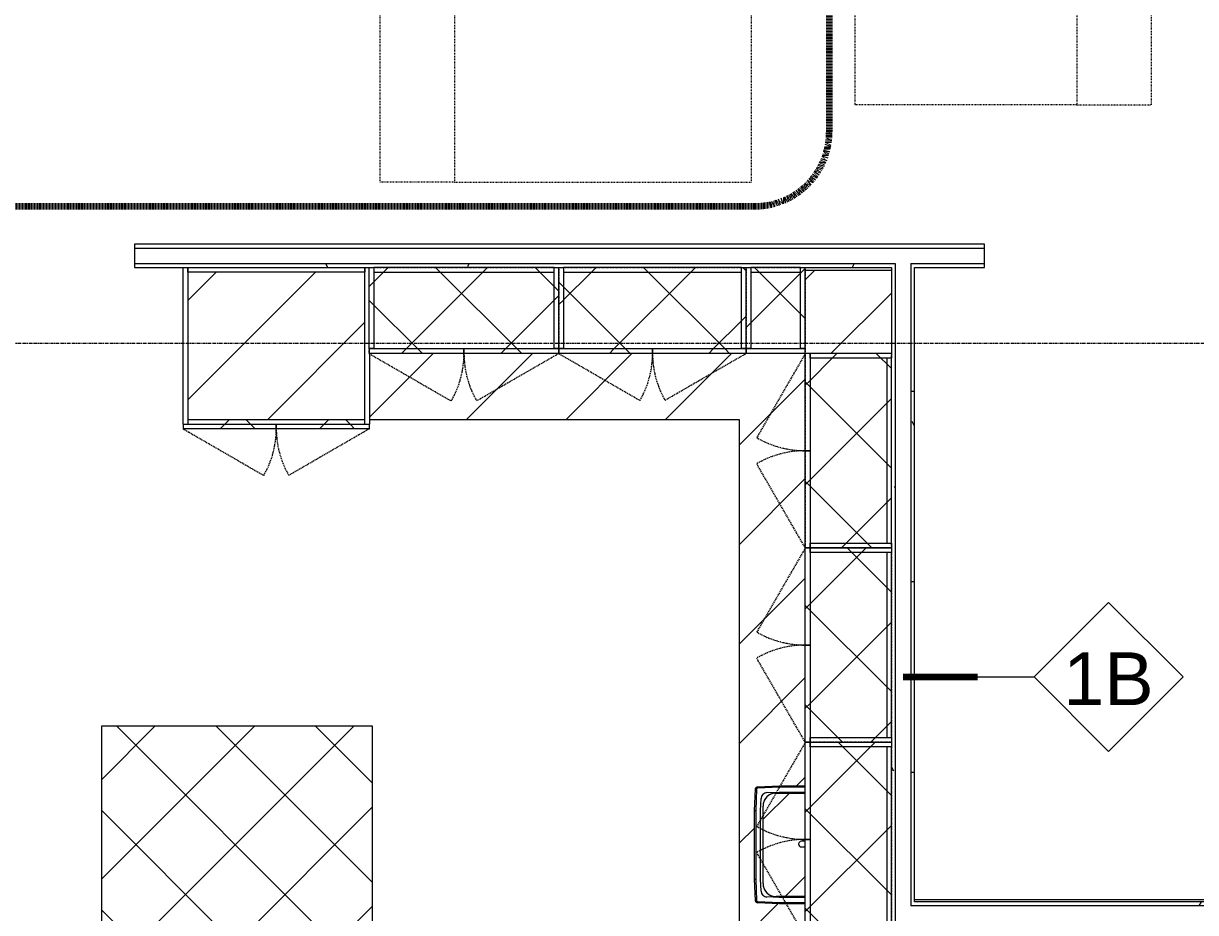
# Model space of a CAD drawing. Header units: inches. Extents: x -203 to 2905, y -968 to 768.
# Drawn here: x 1039.5 to 1228.5, y -107.1 to 36.2 of the extents above; entities that cross this region are included whole.
import ezdxf

# ---------------------------------------------------------------- set-up
doc = ezdxf.new("R2010")
doc.units = ezdxf.units.IN
doc.header["$MEASUREMENT"] = 0
for name, pattern in [('Dash Dot 3_16_', [0.3125, 0.1875, -0.0625, 0, -0.0625]), ('Dash_2_', [0.25, 0.125, -0.125]), ('Grid Line 1_2_', [0.875, 0.5, -0.125, 0.125, -0.125]), ('Hidden', [0.28125, 0.1875, -0.09375])]:
    doc.linetypes.add(name, pattern=pattern)
for name, color, linetype, lineweight in [('A-ANNO-SYMB', 150, 'Continuous', 9), ('A-DOOR', 31, 'Continuous', 13), ('A-DOOR-FRAM', 31, 'Continuous', 20), ('A-GENM', 13, 'Dash_2_', 9), ('A-WALL', 113, 'Continuous', 13), ('A-WALL-IDEN', 211, 'Continuous', 9), ('A-WALL-PATT', 111, 'Continuous', 13), ('I-WALL', 2, 'Continuous', 13), ('P-SANR-FIXT', 6, 'Continuous', 9), ('Q-CASE', 31, 'Continuous', 13), ('Q-CASE-HDLN', 31, 'Dash_2_', 9), ('S-GRID', 1, 'Continuous', 9)]:
    doc.layers.add(name, color=color, linetype=linetype, lineweight=lineweight)
doc.styles.add('Swis721 Lt BT_1', font='swissl.ttf', dxfattribs={"height": 8.514638})
pattern_1 = [(45, (0, 0), (-8.01788, 8.01788), [])]
pattern_2 = [(0, (0, 0), (30.72, 7.68), [1.267, -21.773, 1.267, -21.773, -122.88]), (0, (0, 0), (30.72, 7.68), [-46.08, 1.267, -44.813, 1.267, -21.773, -53.76]), (0, (0, 0), (30.72, 7.68), [-115.2, 1.267, -14.093, 1.267, -37.133]), (120, (11.52, 3.84), (-22.011075, 22.7643), [1.267, -21.773, 1.267, -21.773, -122.88]), (120, (11.52, 3.84), (-22.011075, 22.7643), [-46.08, 1.267, -44.813, 1.267, -21.773, -53.76]), (120, (11.52, 3.84), (-22.011075, 22.7643), [-115.2, 1.267, -14.093, 1.267, -37.133]), (240, (15.36, 19.2), (-8.708925, -30.4443), [1.267, -21.773, 1.267, -21.773, -122.88]), (240, (15.36, 19.2), (-8.708925, -30.4443), [-46.08, 1.267, -44.813, 1.267, -21.773, -53.76]), (240, (15.36, 19.2), (-8.708925, -30.4443), [-115.2, 1.267, -14.093, 1.267, -37.133])]
pattern_3 = [(225, (1097.288, 2.223), (8.01223, -8.01223), []), (315, (1097.288, 2.223), (8.01223, 8.01223), [])]
pattern_4 = [(45, (-1093.233, 0.729), (-8.01223, 8.01223), []), (135, (-1093.233, 0.729), (-8.01223, -8.01223), [])]
pattern_5 = [(45, (-1123.821, 0.729), (-8.01223, 8.01223), []), (135, (-1123.821, 0.729), (-8.01223, -8.01223), [])]
pattern_6 = [(135, (-46.3, -1181.783), (-8.01223, -8.01223), []), (225, (-46.3, -1181.783), (8.01223, -8.01223), [])]
pattern_7 = [(135, (-77.628, -1181.783), (-8.01223, -8.01223), []), (225, (-77.628, -1181.783), (8.01223, -8.01223), [])]
pattern_8 = [(315, (50.29, 1181.783), (8.01223, 8.01223), []), (45, (50.29, 1181.783), (-8.01223, 8.01223), [])]
pattern_9 = [(45, (-1154.022, 0.729), (-8.01223, 8.01223), []), (135, (-1154.022, 0.729), (-8.01223, -8.01223), [])]

# ---------------------------------------------------------------- blocks, each defined once
blk = doc.blocks.new('Single Flush - OTJ_SOLIDFLUSH_ALUM 4ft-5278512-LEVEL 8 CONSTRUCTION PLAN')
at = {"layer": 'A-DOOR', "lineweight": 20}
for p, q in [((22.16, 50.12), (22.16, 2.31)), ((23.91, 50.12), (22.16, 50.12)), ((23.91, 2.31), (23.91, 50.12)), ((22.16, 2.31), (23.91, 2.31))]:
    blk.add_line(p, q, dxfattribs=at)
at = {"layer": 'A-DOOR', "lineweight": 9}
blk.add_arc((23.91, 2.31), 47.81, 90, 180.5, dxfattribs=at)
at = {"layer": 'A-DOOR-FRAM'}
for p, q in [((-26, -3.44), (-26, 2.31)), ((-26, 2.31), (-24, 2.31)), ((-24, -3.44), (-24, 2.31)), ((24, -3.44), (24, 2.31)), ((24, 2.31), (26, 2.31)), ((26, -3.44), (26, 2.31)), ((-26, -3.44), (-24, -3.44)), ((24, -3.44), (26, -3.44))]:
    blk.add_line(p, q, dxfattribs=at)
at = {"layer": 'A-GENM'}
for p, q in [((-41.91, 74.13), (23.91, 74.13)), ((-41.91, 2.31), (-41.91, 74.13)), ((23.91, 2.31), (23.91, 74.13)), ((23.87, 2.31), (23.91, 2.31)), ((-35.91, -2.31), (-35.91, -62.13)), ((-23.91, -2.31), (-23.91, -62.13)), ((23.87, -2.31), (23.91, -2.31)), ((23.91, -2.31), (23.91, -62.13)), ((-23.91, -62.13), (-35.91, -62.13)), ((-23.91, -62.13), (23.91, -62.13))]:
    blk.add_line(p, q, dxfattribs=at)
blk = doc.blocks.new('Single Flush - SOLIDFLUSH_ALUM_No Lites-5611453-LEVEL 8 CONSTRUCTION PLAN')
at = {"layer": 'A-DOOR', "lineweight": 20}
for p, q in [((16.16, -1.88), (17.91, -1.88)), ((16.16, -37.69), (16.16, -1.88)), ((17.91, -1.88), (17.91, -37.69)), ((17.91, -37.69), (16.16, -37.69))]:
    blk.add_line(p, q, dxfattribs=at)
at = {"layer": 'A-DOOR', "lineweight": 9}
blk.add_arc((17.91, -1.88), 35.81, 179.5, 270, dxfattribs=at)
at = {"layer": 'A-DOOR-FRAM'}
for p, q in [((-20, 3.87), (-20, -1.88)), ((-20, 3.87), (-18, 3.87)), ((-18, 3.87), (-18, -1.88)), ((18, 3.87), (18, -1.88)), ((18, 3.87), (20, 3.87)), ((20, 3.87), (20, -1.88)), ((-20, -1.88), (-18, -1.88)), ((18, -1.88), (20, -1.88))]:
    blk.add_line(p, q, dxfattribs=at)
at = {"layer": 'A-GENM'}
for p, q in [((-17.91, 49.69), (-29.91, 49.69)), ((-29.91, 2.27), (-29.91, 49.69)), ((-17.91, 49.69), (17.91, 49.69)), ((-17.91, 1.87), (-17.91, 49.69)), ((17.91, 1.87), (17.91, 49.69)), ((17.87, 1.87), (17.91, 1.87)), ((-35.91, -1.88), (-35.91, -61.69)), ((17.87, -1.88), (17.91, -1.88)), ((17.91, -1.88), (17.91, -61.69)), ((-35.91, -61.69), (17.91, -61.69))]:
    blk.add_line(p, q, dxfattribs=at)
blk = doc.blocks.new('Casework 21 - Casework 13-4989505-LEVEL 8 CONSTRUCTION PLAN')
at = {"layer": 'Q-CASE', "lineweight": 9}
h = blk.add_hatch(dxfattribs=at)
h.set_pattern_fill('FP_3', color=256, style=0, pattern_type=2)
h.set_pattern_definition([(45, (0, 0), (-8.01223, 8.01223), []), (135, (0, 0), (-8.01223, -8.01223), [])])
h.paths.add_polyline_path([(1095.76, -177.78), (1095.76, -77.03), (1052.07, -77.03), (1052.07, -177.78)], flags=0)
for p, q in [((1095.76, -77.03), (1052.07, -77.03)), ((1052.07, -77.03), (1052.07, -177.78)), ((1095.76, -177.78), (1095.76, -77.03)), ((1052.07, -177.78), (1095.76, -177.78))]:
    blk.add_line(p, q, dxfattribs=at)
blk = doc.blocks.new('CW Cupbd Combined - Oven Tower 84_h x 24_d _2 Microwaves_-5697845-LEVEL 8 CONSTRUCTION PLAN')
at = {"layer": 'Q-CASE', "lineweight": 9}
h = blk.add_hatch(dxfattribs=at)
h.set_pattern_fill('FP_4', color=256, style=0, pattern_type=2)
h.set_pattern_definition(pattern_3)
h.paths.add_polyline_path([(2, 31.31), (2, 30.56), (17.03, 30.56), (17.03, 31.31), (2.75, 31.31)], flags=0)
h = blk.add_hatch(dxfattribs=at)
h.set_pattern_fill('FP_4', color=256, style=0, pattern_type=2)
h.set_pattern_definition(pattern_3)
h.paths.add_polyline_path([(17.03, 30.56), (2.75, 30.56), (2.75, 29.81), (31.31, 29.81), (31.31, 30.56)], flags=0)
h = blk.add_hatch(dxfattribs=at)
h.set_pattern_fill('FP_4', color=256, style=0, pattern_type=2)
h.set_pattern_definition(pattern_3)
h.paths.add_polyline_path([(17.03, 31.31), (17.03, 30.56), (32.06, 30.56), (32.06, 31.31), (31.31, 31.31)], flags=0)
at = {"layer": 'Q-CASE', "linetype": 'Hidden', "lineweight": 9}
for p, q in [((2, 31.31), (15.01, 38.83)), ((32.06, 31.31), (19.04, 38.83))]:
    blk.add_line(p, q, dxfattribs=at)
at = {"layer": 'Q-CASE', "lineweight": 9}
for p, q in [((2, 31.31), (17.03, 31.31)), ((2, 31.31), (2, 30.56)), ((17.03, 30.56), (2, 30.56)), ((17.03, 30.56), (17.03, 31.31)), ((17.03, 31.31), (32.06, 31.31)), ((17.03, 31.31), (17.03, 30.56)), ((32.06, 30.56), (17.03, 30.56)), ((32.06, 30.56), (32.06, 31.31))]:
    blk.add_line(p, q, dxfattribs=at)
at = {"layer": 'Q-CASE', "lineweight": 20}
for p, q in [((2, 19.19), (2, 30.56)), ((2.75, 30.56), (2.75, 5.31)), ((31.31, 5.31), (31.31, 30.56)), ((32.06, 30.56), (32.06, 5.31)), ((2.75, 6.06), (31.31, 6.06)), ((2.75, 5.31), (2.75, 6.06)), ((31.31, 6.06), (31.31, 5.31)), ((2.75, 5.31), (2.06, 5.31)), ((31.31, 5.31), (2.75, 5.31)), ((32.06, 5.31), (31.31, 5.31))]:
    blk.add_line(p, q, dxfattribs=at)
at = {"layer": 'Q-CASE', "linetype": 'Hidden', "lineweight": 9}
for centre, start, end in [((2, 31.31), 359.5, 30), ((32.06, 31.31), 150, 180.5)]:
    blk.add_arc(centre, 15.03, start, end, dxfattribs=at)
blk = doc.blocks.new('CW Cupbd Ohead - 36_h x 13 7_8_d - 2 Doors - 1 Shelf-5169157-LEVEL 8 CONSTRUCTION PLAN')
at = {"layer": 'Q-CASE', "lineweight": 9}
h = blk.add_hatch(dxfattribs=at)
h.set_pattern_fill('FP_5', color=256, style=0, pattern_type=2)
h.set_pattern_definition(pattern_4)
h.paths.add_polyline_path([(2.75, -15.45), (2.75, -2.36), (2, -2.36), (2, -15.45), (2.06, -15.45)], flags=0)
h = blk.add_hatch(dxfattribs=at)
h.set_pattern_fill('FP_5', color=256, style=0, pattern_type=2)
h.set_pattern_definition(pattern_4)
h.paths.add_polyline_path([(31.83, -3.11), (31.83, -2.36), (2.75, -2.36), (2.75, -3.11)], flags=0)
h = blk.add_hatch(dxfattribs=at)
h.set_pattern_fill('FP_5', color=256, style=0, pattern_type=2)
h.set_pattern_definition(pattern_4)
h.paths.add_polyline_path([(2.75, -15.45), (31.83, -15.45), (31.83, -3.11), (2.75, -3.11), (2.75, -11)], flags=0)
h = blk.add_hatch(dxfattribs=at)
h.set_pattern_fill('FP_5', color=256, style=0, pattern_type=2)
h.set_pattern_definition(pattern_4)
h.paths.add_polyline_path([(32.58, -15.45), (32.58, -2.36), (31.83, -2.36), (31.83, -15.45)], flags=0)
h = blk.add_hatch(dxfattribs=at)
h.set_pattern_fill('FP_5', color=256, style=0, pattern_type=2)
h.set_pattern_definition(pattern_4)
h.paths.add_polyline_path([(2.06, -16.24), (17.29, -16.24), (17.29, -15.45), (2, -15.45), (2, -16.24)], flags=0)
h = blk.add_hatch(dxfattribs=at)
h.set_pattern_fill('FP_5', color=256, style=0, pattern_type=2)
h.set_pattern_definition(pattern_4)
h.paths.add_polyline_path([(22.2, -16.24), (32.58, -16.24), (32.58, -15.45), (17.29, -15.45), (17.29, -16.24)], flags=0)
for p, q in [((2, -2.36), (2.75, -2.36)), ((2, -15.45), (2, -2.36)), ((2.75, -2.36), (2.75, -15.45)), ((31.83, -2.36), (2.75, -2.36)), ((2.75, -3.11), (31.83, -3.11)), ((31.83, -2.36), (32.58, -2.36)), ((31.83, -15.45), (31.83, -2.36)), ((32.58, -15.45), (32.58, -2.36)), ((2, -15.45), (17.29, -15.45)), ((2, -15.45), (2, -16.24)), ((2.75, -15.45), (2, -15.45)), ((17.29, -16.24), (2, -16.24)), ((17.29, -16.24), (17.29, -15.45)), ((17.29, -15.45), (32.58, -15.45)), ((17.29, -15.45), (17.29, -16.24)), ((32.58, -16.24), (17.29, -16.24)), ((32.58, -15.45), (31.83, -15.45)), ((32.58, -16.24), (32.58, -15.45))]:
    blk.add_line(p, q, dxfattribs=at)
at = {"layer": 'Q-CASE', "linetype": 'Hidden', "lineweight": 9}
for p, q in [((2, -16.24), (15.24, -23.88)), ((32.58, -16.24), (19.34, -23.88))]:
    blk.add_line(p, q, dxfattribs=at)
for centre, start, end in [((2, -16.24), 330, 0.5), ((32.58, -16.24), 179.5, 210)]:
    blk.add_arc(centre, 15.29, start, end, dxfattribs=at)
at = {"layer": 'Q-CASE-HDLN'}
for p, q in [((2, -16.24), (2, -2.36)), ((2, -2.36), (32.58, -2.36)), ((32.58, -2.36), (32.58, -16.24)), ((32.58, -16.24), (2, -16.24))]:
    blk.add_line(p, q, dxfattribs=at)
blk = doc.blocks.new('CW Cupbd Ohead - 36_h x 13 7_8_d - 2 Doors - 1 Shelf-5169179-LEVEL 8 CONSTRUCTION PLAN')
at = {"layer": 'Q-CASE', "lineweight": 9}
h = blk.add_hatch(dxfattribs=at)
h.set_pattern_fill('FP_6', color=256, style=0, pattern_type=2)
h.set_pattern_definition(pattern_5)
h.paths.add_polyline_path([(2.75, -15.45), (2.7, -2.36), (2, -2.36), (2, -15.45), (2.7, -15.45)], flags=0)
h = blk.add_hatch(dxfattribs=at)
h.set_pattern_fill('FP_6', color=256, style=0, pattern_type=2)
h.set_pattern_definition(pattern_5)
h.paths.add_polyline_path([(31.45, -3.11), (31.45, -2.36), (2.75, -2.36), (2.75, -3.11)], flags=0)
h = blk.add_hatch(dxfattribs=at)
h.set_pattern_fill('FP_6', color=256, style=0, pattern_type=2)
h.set_pattern_definition(pattern_5)
h.paths.add_polyline_path([(17.1, -15.45), (31.45, -15.45), (31.45, -3.11), (2.75, -3.11), (2.75, -15.45)], flags=0)
h = blk.add_hatch(dxfattribs=at)
h.set_pattern_fill('FP_6', color=256, style=0, pattern_type=2)
h.set_pattern_definition(pattern_5)
h.paths.add_polyline_path([(32.2, -15.45), (32.2, -2.36), (31.45, -2.36), (31.45, -15.45)], flags=0)
h = blk.add_hatch(dxfattribs=at)
h.set_pattern_fill('FP_6', color=256, style=0, pattern_type=2)
h.set_pattern_definition(pattern_5)
h.paths.add_polyline_path([(2.7, -16.24), (17.1, -16.24), (17.1, -15.45), (2, -15.45), (2, -16.24)], flags=0)
h = blk.add_hatch(dxfattribs=at)
h.set_pattern_fill('FP_6', color=256, style=0, pattern_type=2)
h.set_pattern_definition(pattern_5)
h.paths.add_polyline_path([(32.2, -16.24), (32.2, -15.45), (17.1, -15.45), (17.1, -16.24), (31.45, -16.24)], flags=0)
for p, q in [((2, -2.36), (2.75, -2.36)), ((2, -15.45), (2, -2.36)), ((2.75, -2.36), (2.75, -15.45)), ((31.45, -2.36), (2.75, -2.36)), ((2.75, -3.11), (31.45, -3.11)), ((31.45, -2.36), (32.2, -2.36)), ((31.45, -15.45), (31.45, -2.36)), ((32.2, -15.45), (32.2, -2.36)), ((2, -15.45), (17.1, -15.45)), ((2, -15.45), (2, -16.24)), ((2.75, -15.45), (2, -15.45)), ((17.1, -16.24), (2, -16.24)), ((17.1, -16.24), (17.1, -15.45)), ((17.1, -15.45), (32.2, -15.45)), ((17.1, -15.45), (17.1, -16.24)), ((32.2, -16.24), (17.1, -16.24)), ((32.2, -15.45), (31.45, -15.45)), ((32.2, -16.24), (32.2, -15.45))]:
    blk.add_line(p, q, dxfattribs=at)
at = {"layer": 'Q-CASE', "linetype": 'Hidden', "lineweight": 9}
for p, q in [((2, -16.24), (15.07, -23.79)), ((32.2, -16.24), (19.12, -23.79))]:
    blk.add_line(p, q, dxfattribs=at)
for centre, start, end in [((2, -16.24), 330, 0.5), ((32.2, -16.24), 179.5, 210)]:
    blk.add_arc(centre, 15.1, start, end, dxfattribs=at)
at = {"layer": 'Q-CASE-HDLN'}
for p, q in [((2, -16.24), (2, -2.36)), ((2, -2.36), (32.2, -2.36)), ((32.2, -2.36), (32.2, -16.24)), ((32.2, -16.24), (2, -16.24))]:
    blk.add_line(p, q, dxfattribs=at)
blk = doc.blocks.new('CW Cupbd Ohead - 36_h x 13 7_8_d - 2 Doors - 1 Shelf-5204902-LEVEL 8 CONSTRUCTION PLAN')
at = {"layer": 'Q-CASE', "lineweight": 9}
h = blk.add_hatch(dxfattribs=at)
h.set_pattern_fill('FP_7', color=256, style=0, pattern_type=2)
h.set_pattern_definition(pattern_6)
h.paths.add_polyline_path([(2.75, -6.72), (2.75, -2.36), (2, -2.36), (2, -15.45), (2.75, -15.45), (2.75, -6.88)], flags=0)
h = blk.add_hatch(dxfattribs=at)
h.set_pattern_fill('FP_7', color=256, style=0, pattern_type=2)
h.set_pattern_definition(pattern_6)
h.paths.add_polyline_path([(32.57, -3.11), (32.57, -2.36), (2.75, -2.36), (2.75, -3.11), (28.13, -3.11)], flags=0)
h = blk.add_hatch(dxfattribs=at)
h.set_pattern_fill('FP_7', color=256, style=0, pattern_type=2)
h.set_pattern_definition(pattern_6)
h.paths.add_polyline_path([(32.57, -6.88), (32.57, -3.11), (2.75, -3.11), (2.75, -15.45), (32.57, -15.45), (32.57, -9.45)], flags=0)
h = blk.add_hatch(dxfattribs=at)
h.set_pattern_fill('FP_7', color=256, style=0, pattern_type=2)
h.set_pattern_definition(pattern_6)
h.paths.add_polyline_path([(33.32, -6.88), (33.32, -2.36), (32.57, -2.36), (32.57, -15.45), (33.32, -15.45), (33.32, -9.52)], flags=0)
h = blk.add_hatch(dxfattribs=at)
h.set_pattern_fill('FP_7', color=256, style=0, pattern_type=2)
h.set_pattern_definition(pattern_6)
h.paths.add_polyline_path([(17.66, -15.45), (2, -15.45), (2, -16.24), (17.66, -16.24)], flags=0)
h = blk.add_hatch(dxfattribs=at)
h.set_pattern_fill('FP_7', color=256, style=0, pattern_type=2)
h.set_pattern_definition(pattern_6)
h.paths.add_polyline_path([(33.32, -16.24), (33.32, -15.45), (17.66, -15.45), (17.66, -16.24), (28.13, -16.24)], flags=0)
for p, q in [((2, -2.36), (2.75, -2.36)), ((2, -15.45), (2, -2.36)), ((2.75, -2.36), (2.75, -15.45)), ((32.57, -2.36), (2.75, -2.36)), ((2.75, -3.11), (32.57, -3.11)), ((32.57, -2.36), (33.32, -2.36)), ((32.57, -15.45), (32.57, -2.36)), ((33.32, -15.45), (33.32, -2.36)), ((2, -15.45), (17.66, -15.45)), ((2, -15.45), (2, -16.24)), ((2.75, -15.45), (2, -15.45)), ((17.66, -16.24), (2, -16.24)), ((17.66, -16.24), (17.66, -15.45)), ((17.66, -15.45), (33.32, -15.45)), ((17.66, -15.45), (17.66, -16.24)), ((33.32, -16.24), (17.66, -16.24)), ((33.32, -15.45), (32.57, -15.45)), ((33.32, -16.24), (33.32, -15.45))]:
    blk.add_line(p, q, dxfattribs=at)
at = {"layer": 'Q-CASE', "linetype": 'Hidden', "lineweight": 9}
for p, q in [((2, -16.24), (15.56, -24.07)), ((33.32, -16.24), (19.76, -24.07))]:
    blk.add_line(p, q, dxfattribs=at)
for centre, start, end in [((2, -16.24), 330, 0.5), ((33.32, -16.24), 179.5, 210)]:
    blk.add_arc(centre, 15.66, start, end, dxfattribs=at)
at = {"layer": 'Q-CASE-HDLN'}
for p, q in [((2, -16.24), (2, -2.36)), ((2, -2.36), (33.32, -2.36)), ((33.32, -2.36), (33.32, -16.24)), ((33.32, -16.24), (2, -16.24))]:
    blk.add_line(p, q, dxfattribs=at)
blk = doc.blocks.new('CW Cupbd Ohead - 36_h x 13 7_8_d - 2 Doors - 1 Shelf-V22-LEVEL 8 CONSTRUCTION PLAN')
at = {"layer": 'Q-CASE', "lineweight": 9}
h = blk.add_hatch(dxfattribs=at)
h.set_pattern_fill('FP_8', color=256, style=0, pattern_type=2)
h.set_pattern_definition(pattern_7)
h.paths.add_polyline_path([(2.75, -10.48), (2.75, -2.36), (2, -2.36), (2, -15.45), (2.75, -15.45), (2.75, -10.9)], flags=0)
h = blk.add_hatch(dxfattribs=at)
h.set_pattern_fill('FP_8', color=256, style=0, pattern_type=2)
h.set_pattern_definition(pattern_7)
h.paths.add_polyline_path([(32.57, -3.11), (32.57, -2.36), (2.75, -2.36), (2.75, -3.11), (31.46, -3.11)], flags=0)
h = blk.add_hatch(dxfattribs=at)
h.set_pattern_fill('FP_8', color=256, style=0, pattern_type=2)
h.set_pattern_definition(pattern_7)
h.paths.add_polyline_path([(32.57, -11), (32.57, -3.11), (2.75, -3.11), (2.75, -15.45), (32.57, -15.45), (32.57, -11.58)], flags=0)
h = blk.add_hatch(dxfattribs=at)
h.set_pattern_fill('FP_8', color=256, style=0, pattern_type=2)
h.set_pattern_definition(pattern_7)
h.paths.add_polyline_path([(33.32, -6.88), (33.32, -2.36), (32.57, -2.36), (32.57, -15.45), (33.32, -15.45), (33.32, -8.55)], flags=0)
h = blk.add_hatch(dxfattribs=at)
h.set_pattern_fill('FP_8', color=256, style=0, pattern_type=2)
h.set_pattern_definition(pattern_7)
h.paths.add_polyline_path([(17.66, -16.1), (17.66, -15.45), (2, -15.45), (2, -16.24), (17.66, -16.24)], flags=0)
h = blk.add_hatch(dxfattribs=at)
h.set_pattern_fill('FP_8', color=256, style=0, pattern_type=2)
h.set_pattern_definition(pattern_7)
h.paths.add_polyline_path([(33.32, -16.24), (33.32, -15.45), (17.66, -15.45), (17.66, -16.24), (31.42, -16.24)], flags=0)
for p, q in [((2, -2.36), (2.75, -2.36)), ((2, -15.45), (2, -2.36)), ((2.75, -2.36), (2.75, -15.45)), ((32.57, -2.36), (2.75, -2.36)), ((2.75, -3.11), (32.57, -3.11)), ((32.57, -2.36), (33.32, -2.36)), ((32.57, -15.45), (32.57, -2.36)), ((33.32, -15.45), (33.32, -2.36)), ((2, -15.45), (17.66, -15.45)), ((2, -15.45), (2, -16.24)), ((2.75, -15.45), (2, -15.45)), ((17.66, -16.24), (2, -16.24)), ((17.66, -16.24), (17.66, -15.45)), ((17.66, -15.45), (33.32, -15.45)), ((17.66, -15.45), (17.66, -16.24)), ((33.32, -16.24), (17.66, -16.24)), ((33.32, -15.45), (32.57, -15.45)), ((33.32, -16.24), (33.32, -15.45))]:
    blk.add_line(p, q, dxfattribs=at)
at = {"layer": 'Q-CASE', "linetype": 'Hidden', "lineweight": 9}
for p, q in [((2, -16.24), (15.56, -24.07)), ((33.32, -16.24), (19.76, -24.07))]:
    blk.add_line(p, q, dxfattribs=at)
for centre, start, end in [((2, -16.24), 330, 0.5), ((33.32, -16.24), 179.5, 210)]:
    blk.add_arc(centre, 15.66, start, end, dxfattribs=at)
at = {"layer": 'Q-CASE-HDLN'}
for p, q in [((2, -16.24), (2, -2.36)), ((2, -2.36), (33.32, -2.36)), ((33.32, -2.36), (33.32, -16.24)), ((33.32, -16.24), (2, -16.24))]:
    blk.add_line(p, q, dxfattribs=at)
blk = doc.blocks.new('CW Cupbd Ohead - 36_h x 13 7_8_d - 2 Doors - 1 Shelf-5204912-LEVEL 8 CONSTRUCTION PLAN')
at = {"layer": 'Q-CASE', "lineweight": 9}
h = blk.add_hatch(dxfattribs=at)
h.set_pattern_fill('FP_11', color=256, style=0, pattern_type=2)
h.set_pattern_definition(pattern_8)
h.paths.add_polyline_path([(2, 15.45), (17.66, 15.45), (17.66, 16.24), (2, 16.24)], flags=0)
h = blk.add_hatch(dxfattribs=at)
h.set_pattern_fill('FP_11', color=256, style=0, pattern_type=2)
h.set_pattern_definition(pattern_8)
h.paths.add_polyline_path([(2, 2.36), (2.75, 2.36), (2.75, 15.45), (2, 15.45), (2, 3.11)], flags=0)
h = blk.add_hatch(dxfattribs=at)
h.set_pattern_fill('FP_11', color=256, style=0, pattern_type=2)
h.set_pattern_definition(pattern_8)
h.paths.add_polyline_path([(2.75, 6.57), (2.75, 3.11), (32.57, 3.11), (32.57, 15.45), (2.75, 15.45), (2.75, 6.73)], flags=0)
h = blk.add_hatch(dxfattribs=at)
h.set_pattern_fill('FP_11', color=256, style=0, pattern_type=2)
h.set_pattern_definition(pattern_8)
h.paths.add_polyline_path([(17.66, 16.24), (17.66, 15.45), (33.32, 15.45), (33.32, 16.24), (22.7, 16.24)], flags=0)
h = blk.add_hatch(dxfattribs=at)
h.set_pattern_fill('FP_11', color=256, style=0, pattern_type=2)
h.set_pattern_definition(pattern_8)
h.paths.add_polyline_path([(32.57, 3.72), (32.57, 2.36), (33.32, 2.36), (33.32, 15.45), (32.57, 15.45), (32.57, 3.77)], flags=0)
h = blk.add_hatch(dxfattribs=at)
h.set_pattern_fill('FP_11', color=256, style=0, pattern_type=2)
h.set_pattern_definition(pattern_8)
h.paths.add_polyline_path([(2.75, 2.36), (32.57, 2.36), (32.57, 3.11), (2.75, 3.11)], flags=0)
at = {"layer": 'Q-CASE', "linetype": 'Hidden', "lineweight": 9}
for p, q in [((2, 16.24), (15.56, 24.07)), ((33.32, 16.24), (19.76, 24.07))]:
    blk.add_line(p, q, dxfattribs=at)
at = {"layer": 'Q-CASE', "lineweight": 9}
for p, q in [((2, 16.24), (17.66, 16.24)), ((2, 16.24), (2, 15.45)), ((17.66, 15.45), (2, 15.45)), ((2, 15.45), (2.75, 15.45)), ((2, 2.36), (2, 15.45)), ((2.75, 15.45), (2.75, 2.36)), ((17.66, 15.45), (17.66, 16.24)), ((17.66, 16.24), (33.32, 16.24)), ((17.66, 16.24), (17.66, 15.45)), ((33.32, 15.45), (17.66, 15.45)), ((32.57, 15.45), (33.32, 15.45)), ((32.57, 2.36), (32.57, 15.45)), ((33.32, 15.45), (33.32, 16.24)), ((33.32, 2.36), (33.32, 15.45)), ((2.75, 2.36), (2, 2.36)), ((32.57, 3.11), (2.75, 3.11)), ((2.75, 2.36), (32.57, 2.36)), ((33.32, 2.36), (32.57, 2.36))]:
    blk.add_line(p, q, dxfattribs=at)
at = {"layer": 'Q-CASE', "linetype": 'Hidden', "lineweight": 9}
for centre, start, end in [((2, 16.24), 359.5, 30), ((33.32, 16.24), 150, 180.5)]:
    blk.add_arc(centre, 15.66, start, end, dxfattribs=at)
at = {"layer": 'Q-CASE-HDLN'}
for p, q in [((33.32, 16.24), (2, 16.24)), ((2, 16.24), (2, 2.36)), ((33.32, 2.36), (33.32, 16.24)), ((2, 2.36), (33.32, 2.36))]:
    blk.add_line(p, q, dxfattribs=at)
blk = doc.blocks.new('CW Cupbd Ohead - 36_h x 13 7_8_d - FIXED PANEL-5169323-LEVEL 8 CONSTRUCTION PLAN')
at = {"layer": 'Q-CASE', "lineweight": 9}
h = blk.add_hatch(dxfattribs=at)
h.set_pattern_fill('FP_12', color=256, style=0, pattern_type=2)
h.set_pattern_definition(pattern_9)
h.paths.add_polyline_path([(2.75, -15.45), (2.75, -2.36), (2, -2.36), (2, -15.45)], flags=0)
h = blk.add_hatch(dxfattribs=at)
h.set_pattern_fill('FP_12', color=256, style=0, pattern_type=2)
h.set_pattern_definition(pattern_9)
h.paths.add_polyline_path([(10.77, -3.11), (10.77, -2.36), (2.75, -2.36), (2.75, -3.11)], flags=0)
h = blk.add_hatch(dxfattribs=at)
h.set_pattern_fill('FP_12', color=256, style=0, pattern_type=2)
h.set_pattern_definition(pattern_9)
h.paths.add_polyline_path([(10.77, -15.45), (10.77, -3.11), (2.75, -3.11), (2.75, -15.45)], flags=0)
h = blk.add_hatch(dxfattribs=at)
h.set_pattern_fill('FP_12', color=256, style=0, pattern_type=2)
h.set_pattern_definition(pattern_9)
h.paths.add_polyline_path([(11.52, -15.45), (11.52, -2.36), (10.77, -2.36), (10.77, -15.45), (11.21, -15.45)], flags=0)
for p, q in [((2, -2.36), (2.75, -2.36)), ((2, -15.45), (2, -2.36)), ((2.75, -2.36), (2.75, -15.45)), ((10.77, -2.36), (2.75, -2.36)), ((2.75, -3.11), (10.77, -3.11)), ((10.77, -2.36), (11.52, -2.36)), ((10.77, -15.45), (10.77, -2.36)), ((11.52, -15.45), (11.52, -2.36)), ((2, -15.45), (11.52, -15.45)), ((2, -15.45), (2, -16.24)), ((2.75, -15.45), (2, -15.45)), ((11.52, -16.24), (2, -16.24)), ((11.52, -15.45), (10.77, -15.45)), ((11.52, -16.24), (11.52, -15.45))]:
    blk.add_line(p, q, dxfattribs=at)
at = {"layer": 'Q-CASE-HDLN'}
for p, q in [((2, -16.24), (2, -2.36)), ((2, -2.36), (11.52, -2.36)), ((11.52, -2.36), (11.52, -16.24)), ((11.52, -16.24), (2, -16.24))]:
    blk.add_line(p, q, dxfattribs=at)
blk = doc.blocks.new('P-Faucet-Counter - Vibrant Stainless-4259825-LEVEL 8 CONSTRUCTION PLAN')
at = {"layer": 'P-SANR-FIXT'}
for p, q in [((-0.47, -7.25), (-0.47, -7.88)), ((0.47, -7.88), (0.47, -7.25))]:
    blk.add_line(p, q, dxfattribs=at)
blk.add_arc((0, -7.88), 0.467, 180, 360, dxfattribs=at)
blk = doc.blocks.new('Wall Tag - 1_4_-62626-LEVEL 8 CONSTRUCTION PLAN')
at = {"layer": 'A-WALL-IDEN'}
for p, q in [((-0.125, 0), (0, 0.125)), ((0, 0.125), (0.125, 0)), ((-0.125, 0), (0, -0.125)), ((0, -0.125), (0.125, 0))]:
    blk.add_line(p, q, dxfattribs=at)

msp = doc.modelspace()

# ---------------------------------------------------------------- hatches: boundary and pattern name
at = {"layer": 'A-WALL-PATT', "lineweight": 9}
h = msp.add_hatch(dxfattribs=at)
h.set_pattern_fill('FP_1', color=256, style=0, pattern_type=2)
h.set_pattern_definition(pattern_2)
h.paths.add_polyline_path([(1179.42, -3.09), (1180.05, -3.09), (1180.05, -2.47), (1057.42, -2.47), (1057.42, -3.09), (1171.3, -3.09)], flags=0)
h.paths.add_polyline_path([(1183.17, -3.09), (1194.42, -3.09), (1194.42, -2.47), (1182.55, -2.47), (1182.55, -3.09)], flags=0)
h = msp.add_hatch(dxfattribs=at)
h.set_pattern_fill('FP_1', color=256, style=0, pattern_type=2)
h.set_pattern_definition(pattern_2)
h.paths.add_polyline_path([(1179.42, -178.53), (1180.05, -178.53), (1180.05, -3.09), (1179.42, -3.09), (1179.42, -178.28)], flags=0)
h = msp.add_hatch(dxfattribs=at)
h.set_pattern_fill('FP_1', color=256, style=0, pattern_type=2)
h.set_pattern_definition(pattern_2)
h.paths.add_polyline_path([(1183.17, -181.66), (1183.17, -108.47), (1182.55, -108.47), (1182.55, -181.66)], flags=0)
h.paths.add_polyline_path([(1183.17, -105.97), (1183.17, -3.09), (1182.55, -3.09), (1182.55, -105.97), (1182.64, -105.97)], flags=0)
h = msp.add_hatch(dxfattribs=at)
h.set_pattern_fill('FP_1', color=256, style=0, pattern_type=2)
h.set_pattern_definition(pattern_2)
h.paths.add_polyline_path([(1491.42, -105.97), (1494.55, -105.97), (1494.55, -105.34), (1183.17, -105.34), (1183.17, -105.97), (1358.75, -105.97)], flags=0)
at = {"layer": 'Q-CASE', "lineweight": 9}
h = msp.add_hatch(dxfattribs=at)
h.set_pattern_fill('FP_2', color=256, style=0, pattern_type=2)
h.set_pattern_definition(pattern_1)
h.paths.add_polyline_path([(1179.27, -178.28), (1179.42, -178.28), (1179.42, -142.28), (1179.27, -142.28), (1179.27, -177.53)], flags=0)
h.paths.add_polyline_path([(1178.52, -177.53), (1178.52, -143.03), (1154.9, -143.03), (1154.94, -177.53), (1165.23, -177.53)], flags=0)
h.paths.add_polyline_path([(1165.55, -16.97), (1179.42, -16.97), (1179.42, -3.59), (1165.55, -3.59), (1165.55, -16.18)], flags=0)
h.paths.add_polyline_path([(1156.6, -142.28), (1165.55, -142.28), (1165.55, -105.66), (1160.77, -105.63), (1157.75, -105.46), (1157.6, -105.39), (1157.49, -105.13), (1157.33, -101.18), (1157.33, -90.64), (1157.53, -87.07), (1157.65, -86.9), (1157.85, -86.81), (1161.87, -86.66), (1165.55, -86.66), (1165.55, -16.97), (1095.29, -16.97), (1095.29, -27.59), (1154.9, -27.59), (1154.9, -142.28), (1156.54, -142.28)], flags=0)
h.paths.add_polyline_path([(1065.98, -27.59), (1094.54, -27.59), (1094.54, -3.84), (1065.98, -3.84)], flags=0)
h = msp.add_hatch(dxfattribs=at)
h.set_pattern_fill('FP_2', color=256, style=0, pattern_type=2)
h.set_pattern_definition(pattern_1)
h.paths.add_polyline_path([(1161.32, -104.5), (1165.55, -104.5), (1165.55, -96.51), (1164.91, -96.51), (1164.68, -96.45), (1164.51, -96.28), (1164.45, -96.04), (1164.51, -95.81), (1164.68, -95.64), (1164.91, -95.58), (1165.55, -95.58), (1165.55, -87.81), (1160.83, -87.81), (1159.95, -88.02), (1159.35, -88.42), (1159.02, -88.86), (1158.81, -89.36), (1158.74, -89.91), (1158.74, -102.41), (1158.95, -103.28), (1159.37, -103.9), (1159.78, -104.22), (1160.29, -104.43), (1160.83, -104.5)], flags=0)

# ---------------------------------------------------------------- linework, layer by layer
at = {"layer": 'A-ANNO-SYMB', "linetype": 'Dash Dot 3_16_', "lineweight": 90}
for p, q in [((1169.42, 18.78), (1169.42, 100.62)), ((965.14, 6.78), (1157.42, 6.78))]:
    msp.add_line(p, q, dxfattribs=at)
msp.add_arc((1157.42, 18.78), 12, 270, 0, dxfattribs=at)
at = {"layer": 'A-WALL'}
for p, q in [((1057.42, 0.03), (1194.42, 0.03)), ((1057.42, -2.47), (1180.05, -2.47)), ((1180.05, -2.47), (1180.05, -179.16)), ((1182.55, -2.47), (1194.42, -2.47)), ((1182.55, -2.47), (1182.55, -105.97)), ((1494.55, -105.97), (1182.55, -105.97))]:
    msp.add_line(p, q, dxfattribs=at)
at = {"layer": 'A-WALL', "lineweight": 9}
msp.add_line((1183.17, -104.95), (1495.17, -104.95), dxfattribs=at)
at = {"layer": 'A-WALL-IDEN', "lineweight": 90}
msp.add_line((1181.3, -69.1), (1193.3, -69.1), dxfattribs=at)
at = {"layer": 'A-WALL-IDEN'}
msp.add_line((1181.3, -69.1), (1202.45, -69.1), dxfattribs=at)
at = {"layer": 'I-WALL'}
for p, q in [((1194.42, 0.66), (1057.42, 0.66)), ((1057.42, 0.66), (1057.42, -3.09)), ((1194.42, -3.09), (1194.42, 0.66)), ((1057.42, -3.09), (1095.23, -3.09)), ((1165.55, -3.09), (1179.42, -3.09)), ((1179.42, -3.09), (1179.42, -16.97)), ((1183.17, -3.09), (1194.42, -3.09)), ((1183.17, -105.34), (1183.17, -3.09)), ((1495.17, -105.34), (1183.17, -105.34))]:
    msp.add_line(p, q, dxfattribs=at)
at = {"layer": 'P-SANR-FIXT'}
for p, q in [((1157.84, -86.81), (1161.37, -86.66)), ((1161.37, -86.87), (1157.85, -87.03)), ((1161.37, -86.66), (1165.55, -86.66)), ((1161.37, -86.66), (1161.37, -86.87)), ((1165.55, -86.87), (1161.37, -86.87)), ((1157.33, -90.64), (1157.49, -87.17)), ((1157.7, -87.18), (1157.55, -90.64)), ((1158.33, -90.65), (1158.42, -88.69)), ((1159.37, -87.74), (1161.32, -87.65)), ((1160.83, -87.81), (1165.55, -87.81)), ((1160.83, -87.81), (1165.55, -87.81)), ((1161.32, -87.65), (1165.55, -87.65)), ((1157.33, -90.64), (1157.55, -90.64)), ((1157.33, -101.67), (1157.33, -90.64)), ((1157.55, -90.64), (1157.55, -101.67)), ((1158.33, -101.66), (1158.33, -90.65)), ((1158.74, -102.41), (1158.74, -89.91)), ((1158.74, -102.41), (1158.74, -89.91)), ((1157.33, -101.67), (1157.55, -101.67)), ((1157.49, -105.14), (1157.33, -101.67)), ((1157.55, -101.67), (1157.7, -105.13)), ((1158.42, -103.62), (1158.33, -101.66)), ((1161.37, -105.66), (1157.84, -105.5)), ((1157.85, -105.28), (1161.37, -105.44)), ((1161.32, -104.66), (1159.37, -104.57)), ((1165.55, -104.5), (1160.83, -104.5)), ((1165.55, -104.5), (1160.83, -104.5)), ((1165.55, -104.66), (1161.32, -104.66)), ((1161.37, -105.66), (1161.37, -105.44)), ((1161.37, -105.44), (1165.55, -105.44)), ((1165.55, -105.66), (1161.37, -105.66))]:
    msp.add_line(p, q, dxfattribs=at)
for centre, radius, start, end in [((1157.86, -87.18), 0.371, 92.5667, 177.4333), ((1157.86, -87.18), 0.156, 92.5667, 177.4333), ((1159.41, -88.73), 0.995, 92.5667, 177.4333), ((1160.83, -89.91), 2.1, 90, 180), ((1160.83, -89.91), 2.1, 90, 180), ((1160.83, -89.91), 2.1, 115.0288, 154.9712), ((1160.83, -89.91), 2.1, 90, 109.9712), ((1160.83, -89.91), 2.1, 160.0288, 180), ((1159.41, -103.58), 0.995, 182.5667, 267.4333), ((1160.83, -102.41), 2.1, 180, 199.9712), ((1160.83, -102.41), 2.1, 180, 270), ((1160.83, -102.41), 2.1, 180, 270), ((1160.83, -102.41), 2.1, 205.0288, 244.9712), ((1157.86, -105.13), 0.371, 182.5667, 267.4333), ((1157.86, -105.13), 0.156, 182.5667, 267.4333), ((1160.83, -102.41), 2.1, 250.0288, 270)]:
    msp.add_arc(centre, radius, start, end, dxfattribs=at)
at = {"layer": 'Q-CASE', "lineweight": 9}
for p, q in [((1179.42, -3.59), (1165.55, -3.59)), ((1065.98, -27.59), (1094.54, -27.59)), ((1095.29, -27.59), (1154.9, -27.59)), ((1154.9, -27.59), (1154.9, -142.28))]:
    msp.add_line(p, q, dxfattribs=at)
at = {"layer": 'S-GRID', "linetype": 'Grid Line 1_2_'}
msp.add_line((-203.03, -15.31), (2046, -15.31), dxfattribs=at)

# ---------------------------------------------------------------- block references
at = {"layer": 'A-DOOR'}
msp.add_blockref('Single Flush - OTJ_SOLIDFLUSH_ALUM 4ft-5278512-LEVEL 8 CONSTRUCTION PLAN', (1132.89, 72.79), dxfattribs=at)
at = {"layer": 'A-DOOR', "rotation": 180}
msp.add_blockref('Single Flush - SOLIDFLUSH_ALUM_No Lites-5611453-LEVEL 8 CONSTRUCTION PLAN', (1191.42, 72.79), dxfattribs=at)
at = {"layer": 'A-WALL-IDEN', "xscale": 95.99999999999994, "yscale": 95.99999999999994, "zscale": 95.99999999999994}
msp.add_blockref('Wall Tag - 1_4_-62626-LEVEL 8 CONSTRUCTION PLAN', (1214.45, -69.1), dxfattribs=at)
at = {"layer": 'P-SANR-FIXT', "rotation": 269.9999999999997}
msp.add_blockref('P-Faucet-Counter - Vibrant Stainless-4259825-LEVEL 8 CONSTRUCTION PLAN', (1172.8, -96.04), dxfattribs=at)
at = {"layer": 'Q-CASE', "lineweight": 9}
for name, p, rotation in [('CW Cupbd Combined - Oven Tower 84_h x 24_d _2 Microwaves_-5697845-LEVEL 8 CONSTRUCTION PLAN', (1097.29, 2.22), 180), ('CW Cupbd Ohead - 36_h x 13 7_8_d - 2 Doors - 1 Shelf-5204912-LEVEL 8 CONSTRUCTION PLAN', (1181.78, -50.29), 90.00000000000688), ('CW Cupbd Ohead - 36_h x 13 7_8_d - 2 Doors - 1 Shelf-5204902-LEVEL 8 CONSTRUCTION PLAN', (1181.78, -46.3), 269.9999999999994), ('CW Cupbd Ohead - 36_h x 13 7_8_d - 2 Doors - 1 Shelf-V22-LEVEL 8 CONSTRUCTION PLAN', (1181.78, -77.63), 269.9999999999994)]:
    msp.add_blockref(name, p, dxfattribs=dict(at, rotation=rotation))
for name, p in [('CW Cupbd Ohead - 36_h x 13 7_8_d - 2 Doors - 1 Shelf-5169157-LEVEL 8 CONSTRUCTION PLAN', (1093.23, -0.73)), ('CW Cupbd Ohead - 36_h x 13 7_8_d - 2 Doors - 1 Shelf-5169179-LEVEL 8 CONSTRUCTION PLAN', (1123.82, -0.73)), ('CW Cupbd Ohead - 36_h x 13 7_8_d - FIXED PANEL-5169323-LEVEL 8 CONSTRUCTION PLAN', (1154.02, -0.73)), ('Casework 21 - Casework 13-4989505-LEVEL 8 CONSTRUCTION PLAN', (0, 0))]:
    msp.add_blockref(name, p, dxfattribs=at)

# ---------------------------------------------------------------- texts
at = {"layer": 'A-WALL-IDEN', "insert": (1214.42, -65.13), "char_height": 8.515, "width": 16.632, "attachment_point": 2, "line_spacing_factor": 1.00667, "style": 'Swis721 Lt BT_1'}
msp.add_mtext('1B', dxfattribs=at)

doc.saveas('drawing.dxf')
